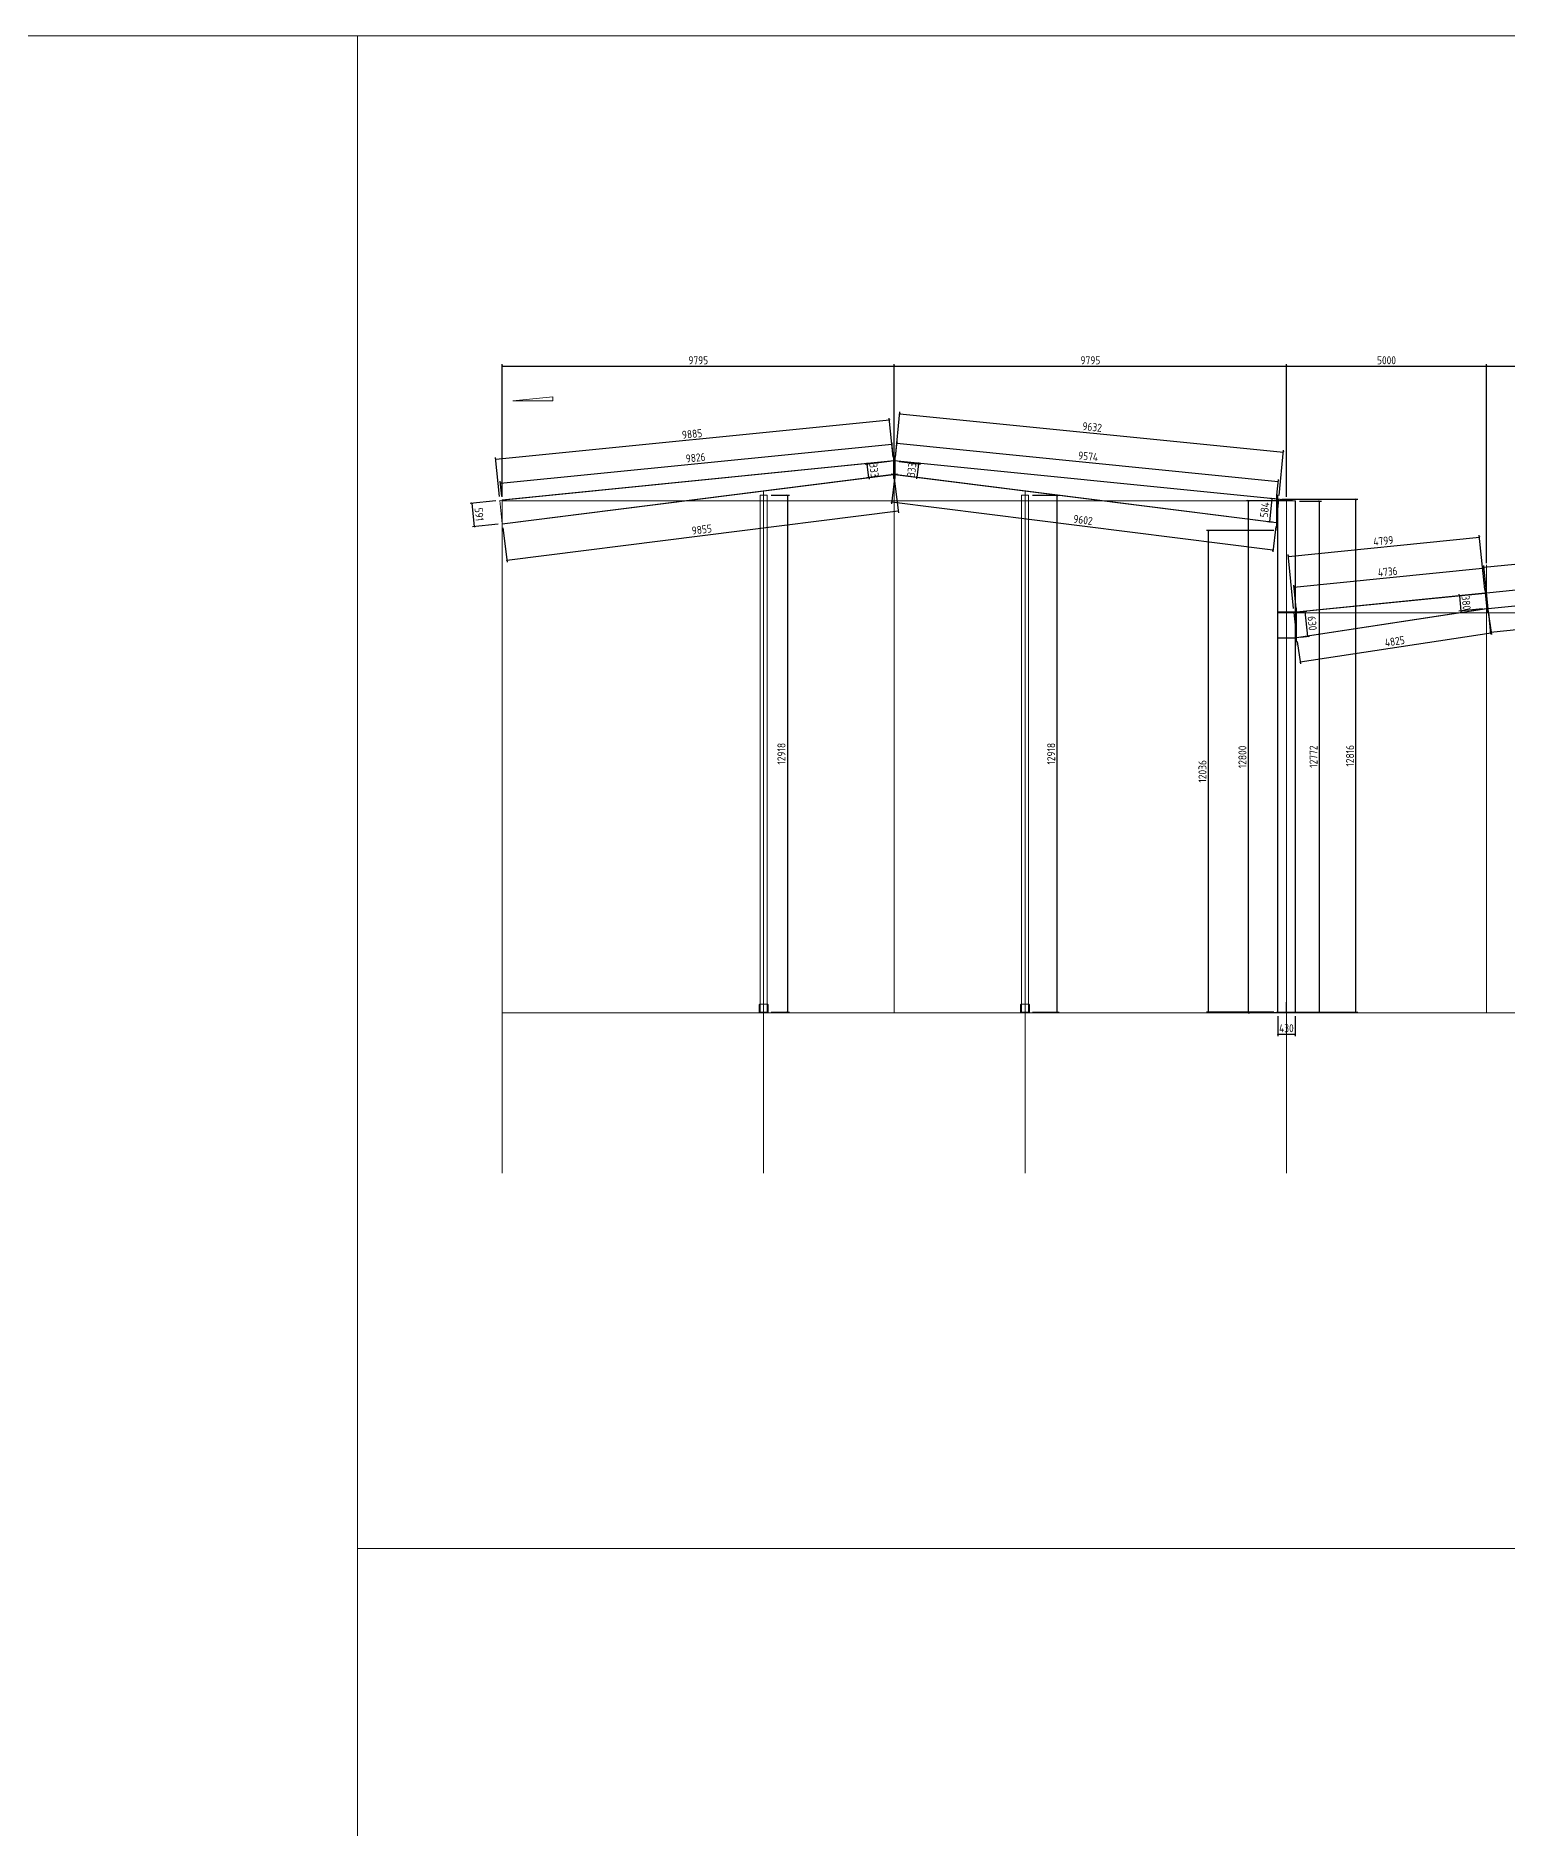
# Model space of a CAD drawing. Extents: x 485428 to 797698, y 56414 to 211814.
# Drawn here: x 557583 to 594336, y 110328 to 155114 of the extents above; entities that cross this region are included whole.
import ezdxf

# ---------------------------------------------------------------- set-up
doc = ezdxf.new("R2010")
doc.units = 0
doc.header["$LTSCALE"] = 1000
doc.header["$MEASUREMENT"] = 0
doc.layers.add('AXIS', color=3, linetype='Continuous')
doc.layers.add('DOTE', color=1, linetype='Continuous')
doc.styles.get("Standard").update_dxf_attribs({"font": 'gbenor.shx', "bigfont": 'gbcbig.shx'})
doc.dimstyles.get("Standard").update_dxf_attribs({"dimscale": 100, "dimtxt": 2, "dimasz": 0.4, "dimexe": 0.5, "dimexo": 1, "dimgap": 0.5, "dimtad": 1, "dimdec": 0, "dimzin": 0, "dimdsep": 46, "dimtxsty": 'Standard', "dimblk": 'ARCHTICK', "dimcen": 0.09, "dimadec": 0, "dimazin": 0, "dimtfac": 1, "dimtdec": 0, "dimtix": 1, "dimtmove": 2, "dimatfit": 3, "dimfxl": 1, "dimtolj": 1, "dimtzin": 0, "dimarcsym": 0})

# ---------------------------------------------------------------- blocks, each defined once
blk = doc.blocks.new('_ArchTick')
at = {"color": 0, "linetype": 'ByBlock', "const_width": 0.4}
blk.add_lwpolyline([(-0.5, -0.5), (0.5, 0.5)], dxfattribs=at)
blk = doc.blocks.new('*D7')
at = {"color": 3, "lineweight": -2}
for p, q in [((569232, 143597), (569232, 146907)), ((579027, 144599), (579027, 146907)), ((569232, 146857), (579027, 146857))]:
    blk.add_line(p, q, dxfattribs=at)
at = {"layer": 'Defpoints', "color": 0}
for p in [(579027, 146857), (579027, 144499), (569232, 143497)]:
    blk.add_point(p, dxfattribs=at)
at = {"color": 3, "lineweight": -2, "xscale": 40, "yscale": 40, "zscale": 40, "rotation": 180}
blk.add_blockref('_ArchTick', (569232, 146857), dxfattribs=at)
at = {"color": 3, "lineweight": -2, "xscale": 40, "yscale": 40, "zscale": 40}
blk.add_blockref('_ArchTick', (579027, 146857), dxfattribs=at)
at = {"color": 0, "lineweight": 15, "insert": (574130, 147007), "char_height": 200, "attachment_point": 5}
blk.add_mtext('\\A1;9795', dxfattribs=at)
blk = doc.blocks.new('*D8')
at = {"color": 3, "lineweight": -2}
for p, q in [((579027, 144599), (579027, 146907)), ((588822, 143597), (588822, 146907)), ((579027, 146857), (588822, 146857))]:
    blk.add_line(p, q, dxfattribs=at)
at = {"layer": 'Defpoints', "color": 0}
for p in [(588822, 146857), (579027, 144499), (588822, 143497)]:
    blk.add_point(p, dxfattribs=at)
at = {"color": 3, "lineweight": -2, "xscale": 40, "yscale": 40, "zscale": 40, "rotation": 180}
blk.add_blockref('_ArchTick', (579027, 146857), dxfattribs=at)
at = {"color": 3, "lineweight": -2, "xscale": 40, "yscale": 40, "zscale": 40}
blk.add_blockref('_ArchTick', (588822, 146857), dxfattribs=at)
at = {"color": 0, "lineweight": 15, "insert": (583925, 147007), "char_height": 200, "attachment_point": 5}
blk.add_mtext('\\A1;9795', dxfattribs=at)
blk = doc.blocks.new('*D9')
at = {"color": 3, "lineweight": -2}
for p, q in [((588822, 143597), (588822, 146907)), ((593822, 141938), (593822, 146907)), ((588822, 146857), (593822, 146857))]:
    blk.add_line(p, q, dxfattribs=at)
at = {"layer": 'Defpoints', "color": 0}
for p in [(593822, 146857), (588822, 143497), (593822, 141838)]:
    blk.add_point(p, dxfattribs=at)
at = {"color": 3, "lineweight": -2, "xscale": 40, "yscale": 40, "zscale": 40, "rotation": 180}
blk.add_blockref('_ArchTick', (588822, 146857), dxfattribs=at)
at = {"color": 3, "lineweight": -2, "xscale": 40, "yscale": 40, "zscale": 40}
blk.add_blockref('_ArchTick', (593822, 146857), dxfattribs=at)
at = {"color": 0, "lineweight": 15, "insert": (591322, 147007), "char_height": 200, "attachment_point": 5}
blk.add_mtext('\\A1;5000', dxfattribs=at)
blk = doc.blocks.new('*D13')
at = {"color": 3, "lineweight": -2}
for p, q in [((588947, 143497), (587823, 143497)), ((587873, 130697), (587873, 143497)), ((588947, 130697), (587823, 130697))]:
    blk.add_line(p, q, dxfattribs=at)
at = {"layer": 'Defpoints', "color": 0}
for p in [(587873, 143497), (589047, 143497), (589047, 130697)]:
    blk.add_point(p, dxfattribs=at)
at = {"color": 3, "lineweight": -2, "xscale": 40, "yscale": 40, "zscale": 40}
for p, rotation in [((587873, 143497), 90), ((587873, 130697), 270)]:
    blk.add_blockref('_ArchTick', p, dxfattribs=dict(at, rotation=rotation))
at = {"color": 0, "lineweight": 15, "insert": (587723, 137097), "char_height": 200, "attachment_point": 5, "rotation": 90}
blk.add_mtext('\\A1;12800', dxfattribs=at)
blk = doc.blocks.new('*D14')
at = {"color": 3, "lineweight": -2}
for p, q in [((593822, 143597), (593822, 146907)), ((600822, 142087), (600822, 146907)), ((593822, 146857), (600822, 146857))]:
    blk.add_line(p, q, dxfattribs=at)
at = {"layer": 'Defpoints', "color": 0}
for p in [(600822, 146857), (593822, 143497), (600822, 141987)]:
    blk.add_point(p, dxfattribs=at)
at = {"color": 3, "lineweight": -2, "xscale": 40, "yscale": 40, "zscale": 40, "rotation": 180}
blk.add_blockref('_ArchTick', (593822, 146857), dxfattribs=at)
at = {"color": 3, "lineweight": -2, "xscale": 40, "yscale": 40, "zscale": 40}
blk.add_blockref('_ArchTick', (600822, 146857), dxfattribs=at)
at = {"color": 0, "lineweight": 15, "insert": (597322, 147007), "char_height": 200, "attachment_point": 5}
blk.add_mtext('\\A1;7000', dxfattribs=at)
blk = doc.blocks.new('*D19')
at = {"color": 0, "lineweight": -2}
for p, q in [((588607, 130617), (588607, 130117)), ((589037, 130617), (589037, 130117)), ((588607, 130167), (589037, 130167))]:
    blk.add_line(p, q, dxfattribs=at)
at = {"layer": 'Defpoints', "color": 0}
for p in [(588607, 130717), (589037, 130717), (589037, 130167)]:
    blk.add_point(p, dxfattribs=at)
at = {"color": 0, "lineweight": -2, "xscale": 40, "yscale": 40, "zscale": 40, "rotation": 180}
blk.add_blockref('_ArchTick', (588607, 130167), dxfattribs=at)
at = {"color": 0, "lineweight": -2, "xscale": 40, "yscale": 40, "zscale": 40}
blk.add_blockref('_ArchTick', (589037, 130167), dxfattribs=at)
at = {"color": 0, "lineweight": 15, "insert": (588822, 130317), "char_height": 200, "attachment_point": 5}
blk.add_mtext('\\A1;430', dxfattribs=at)
blk = doc.blocks.new('*D50')
at = {"color": 0, "lineweight": -2}
for p, q in [((600741, 142525), (593757, 141827)), ((600794, 141987), (600736, 142575)), ((593811, 141288), (593752, 141877))]:
    blk.add_line(p, q, dxfattribs=at)
at = {"layer": 'Defpoints', "color": 0}
for p in [(593757, 141827), (600804, 141887), (593821, 141189)]:
    blk.add_point(p, dxfattribs=at)
at = {"color": 0, "lineweight": -2, "xscale": 40, "yscale": 40, "zscale": 40}
for p, rotation in [((600741, 142525), 5.71059313750367), ((593757, 141827), 185.7105931375037)]:
    blk.add_blockref('_ArchTick', p, dxfattribs=dict(at, rotation=rotation))
at = {"color": 0, "lineweight": 15, "insert": (597234, 142325), "char_height": 200, "attachment_point": 5, "rotation": 5.7106}
blk.add_mtext('\\A1;7018', dxfattribs=at)
blk = doc.blocks.new('*D51')
at = {"color": 0, "lineweight": -2}
for p, q in [((600814, 141402), (600869, 140857)), ((593869, 140707), (593924, 140163)), ((593919, 140213), (600864, 140907))]:
    blk.add_line(p, q, dxfattribs=at)
at = {"layer": 'Defpoints', "color": 0}
for p in [(600804, 141501), (593859, 140807), (600864, 140907)]:
    blk.add_point(p, dxfattribs=at)
at = {"color": 0, "lineweight": -2, "xscale": 40, "yscale": 40, "zscale": 40}
for p, rotation in [((600864, 140907), 5.710593137499353), ((593919, 140213), 185.7105931374994)]:
    blk.add_blockref('_ArchTick', p, dxfattribs=dict(at, rotation=rotation))
at = {"color": 0, "lineweight": 15, "insert": (597376, 140709), "char_height": 200, "attachment_point": 5, "rotation": 5.7106}
blk.add_mtext('\\A1;6980', dxfattribs=at)
blk = doc.blocks.new('*D52')
at = {"color": 0, "lineweight": -2}
for p, q in [((593686, 141173), (593094, 141114)), ((593144, 141119), (593140, 141159)), ((593144, 141119), (593182, 140741)), ((593724, 140795), (593132, 140736)), ((593182, 140741), (593186, 140701))]:
    blk.add_line(p, q, dxfattribs=at)
at = {"layer": 'Defpoints', "color": 0}
for p in [(593785, 141183), (593182, 140741), (593823, 140805)]:
    blk.add_point(p, dxfattribs=at)
at = {"color": 0, "lineweight": -2, "xscale": 40, "yscale": 40, "zscale": 40}
for p, rotation in [((593144, 141119), 275.71059313748), ((593182, 140741), 95.71059313748)]:
    blk.add_blockref('_ArchTick', p, dxfattribs=dict(at, rotation=rotation))
at = {"color": 0, "lineweight": 15, "insert": (593312, 140945), "char_height": 200, "attachment_point": 5, "rotation": 275.7106}
blk.add_mtext('\\A1;380', dxfattribs=at)
blk = doc.blocks.new('*D53')
at = {"color": 0, "lineweight": -2}
for p, q in [((589110, 140716), (589336, 140738)), ((589286, 140733), (589349, 140106)), ((589173, 140089), (589399, 140111))]:
    blk.add_line(p, q, dxfattribs=at)
at = {"layer": 'Defpoints', "color": 0}
for p in [(589011, 140706), (589073, 140079), (589349, 140106)]:
    blk.add_point(p, dxfattribs=at)
at = {"color": 0, "lineweight": -2, "xscale": 40, "yscale": 40, "zscale": 40}
for p, rotation in [((589286, 140733), 95.71059313750675), ((589349, 140106), 275.7105931375067)]:
    blk.add_blockref('_ArchTick', p, dxfattribs=dict(at, rotation=rotation))
at = {"color": 0, "lineweight": 15, "insert": (589467, 140435), "char_height": 200, "attachment_point": 5, "rotation": 275.7106}
blk.add_mtext('\\A1;630', dxfattribs=at)
blk = doc.blocks.new('*D54')
at = {"color": 0, "lineweight": -2}
for p, q in [((588870, 142107), (593645, 142585)), ((593776, 141283), (593640, 142635)), ((589001, 140805), (588865, 142157))]:
    blk.add_line(p, q, dxfattribs=at)
at = {"layer": 'Defpoints', "color": 0}
for p in [(593645, 142585), (593785, 141183), (589011, 140706)]:
    blk.add_point(p, dxfattribs=at)
at = {"color": 0, "lineweight": -2, "xscale": 40, "yscale": 40, "zscale": 40}
for p, rotation in [((593645, 142585), 5.710593137499646), ((588870, 142107), 185.7105931374996)]:
    blk.add_blockref('_ArchTick', p, dxfattribs=dict(at, rotation=rotation))
at = {"color": 0, "lineweight": 15, "insert": (591243, 142495), "char_height": 200, "attachment_point": 5, "rotation": 5.7106}
blk.add_mtext('\\A1;4799', dxfattribs=at)
blk = doc.blocks.new('*D55')
at = {"color": 0, "lineweight": -2}
for p, q in [((589010, 141340), (593723, 141812)), ((593776, 141283), (593718, 141861)), ((589063, 140812), (589006, 141390))]:
    blk.add_line(p, q, dxfattribs=at)
at = {"layer": 'Defpoints', "color": 0}
for p in [(593723, 141812), (593785, 141183), (589073, 140712)]:
    blk.add_point(p, dxfattribs=at)
at = {"color": 0, "lineweight": -2, "xscale": 40, "yscale": 40, "zscale": 40}
for p, rotation in [((593723, 141812), 5.710593137499505), ((589010, 141340), 185.7105931374995)]:
    blk.add_blockref('_ArchTick', p, dxfattribs=dict(at, rotation=rotation))
at = {"color": 0, "lineweight": 15, "insert": (591352, 141725), "char_height": 200, "attachment_point": 5, "rotation": 5.7106}
blk.add_mtext('\\A1;4736', dxfattribs=at)
blk = doc.blocks.new('*D56')
at = {"color": 0, "lineweight": -2}
for p, q in [((593858, 140709), (593943, 140151)), ((589166, 139471), (593936, 140200)), ((589088, 139980), (589174, 139422))]:
    blk.add_line(p, q, dxfattribs=at)
at = {"layer": 'Defpoints', "color": 0}
for p in [(593843, 140808), (593936, 140200), (589073, 140079)]:
    blk.add_point(p, dxfattribs=at)
at = {"color": 0, "lineweight": -2, "xscale": 40, "yscale": 40, "zscale": 40}
for p, rotation in [((593936, 140200), 8.692249097425993), ((589166, 139471), 188.692249097426)]:
    blk.add_blockref('_ArchTick', p, dxfattribs=dict(at, rotation=rotation))
at = {"color": 0, "lineweight": 15, "insert": (591528, 139984), "char_height": 200, "attachment_point": 5, "rotation": 8.6922}
blk.add_mtext('\\A1;4825', dxfattribs=at)
blk = doc.blocks.new('*D57')
at = {"color": 0, "lineweight": -2}
for p, q in [((588457, 143548), (588399, 142967)), ((588530, 143541), (588407, 143553)), ((588472, 142960), (588349, 142972))]:
    blk.add_line(p, q, dxfattribs=at)
at = {"layer": 'Defpoints', "color": 0}
for p in [(588629, 143531), (588399, 142967), (588571, 142950)]:
    blk.add_point(p, dxfattribs=at)
at = {"color": 0, "lineweight": -2, "xscale": 40, "yscale": 40, "zscale": 40}
for p, rotation in [((588457, 143548), 84.28940686249409), ((588399, 142967), 264.2894068624941)]:
    blk.add_blockref('_ArchTick', p, dxfattribs=dict(at, rotation=rotation))
at = {"color": 0, "lineweight": 15, "insert": (588279, 143272), "char_height": 200, "attachment_point": 5, "rotation": 84.2894}
blk.add_mtext('\\A1;584', dxfattribs=at)
blk = doc.blocks.new('*D58')
at = {"color": 0, "lineweight": -2}
for p, q in [((579145, 144477), (579682, 144409)), ((579632, 144415), (579590, 144085)), ((579632, 144415), (579637, 144455)), ((579103, 144146), (579640, 144078)), ((579590, 144085), (579585, 144045))]:
    blk.add_line(p, q, dxfattribs=at)
at = {"layer": 'Defpoints', "color": 0}
for p in [(579045, 144489), (579004, 144159), (579590, 144085)]:
    blk.add_point(p, dxfattribs=at)
at = {"color": 0, "lineweight": -2, "xscale": 40, "yscale": 40, "zscale": 40}
for p, rotation in [((579632, 144415), 262.79743520094), ((579590, 144085), 82.79743520094001)]:
    blk.add_blockref('_ArchTick', p, dxfattribs=dict(at, rotation=rotation))
at = {"color": 0, "lineweight": 15, "insert": (579462, 144269), "char_height": 200, "attachment_point": 5, "rotation": 82.7974}
blk.add_mtext('\\A1;333', dxfattribs=at)
blk = doc.blocks.new('*D59')
at = {"color": 0, "lineweight": -2}
for p, q in [((578910, 144477), (578302, 144400)), ((578351, 144406), (578346, 144446)), ((578393, 144076), (578351, 144406)), ((578952, 144146), (578343, 144069)), ((578393, 144076), (578398, 144036))]:
    blk.add_line(p, q, dxfattribs=at)
at = {"layer": 'Defpoints', "color": 0}
for p in [(578351, 144406), (579009, 144489), (579051, 144159)]:
    blk.add_point(p, dxfattribs=at)
at = {"color": 0, "lineweight": -2, "xscale": 40, "yscale": 40, "zscale": 40}
for p, rotation in [((578351, 144406), 277.2025647990805), ((578393, 144076), 97.20256479908048)]:
    blk.add_blockref('_ArchTick', p, dxfattribs=dict(at, rotation=rotation))
at = {"color": 0, "lineweight": 15, "insert": (578521, 144260), "char_height": 200, "attachment_point": 5, "rotation": 277.2026}
blk.add_mtext('\\A1;333', dxfattribs=at)
blk = doc.blocks.new('*D60')
at = {"color": 0, "lineweight": -2}
for p, q in [((579055, 144589), (579095, 144983)), ((579090, 144933), (588616, 143980)), ((588581, 143636), (588621, 144030))]:
    blk.add_line(p, q, dxfattribs=at)
at = {"layer": 'Defpoints', "color": 0}
for p in [(579045, 144489), (588616, 143980), (588571, 143537)]:
    blk.add_point(p, dxfattribs=at)
at = {"color": 0, "lineweight": -2, "xscale": 40, "yscale": 40, "zscale": 40}
for p, rotation in [((579090, 144933), 174.2894068625005), ((588616, 143980), 354.2894068625005)]:
    blk.add_blockref('_ArchTick', p, dxfattribs=dict(at, rotation=rotation))
at = {"color": 0, "lineweight": 15, "insert": (583868, 144606), "char_height": 200, "attachment_point": 5, "rotation": 354.2894}
blk.add_mtext('\\A1;9574', dxfattribs=at)
blk = doc.blocks.new('*D61')
at = {"color": 0, "lineweight": -2}
for p, q in [((579055, 144589), (579168, 145719)), ((579163, 145669), (588747, 144710)), ((588639, 143630), (588752, 144760))]:
    blk.add_line(p, q, dxfattribs=at)
at = {"layer": 'Defpoints', "color": 0}
for p in [(588747, 144710), (579045, 144489), (588629, 143531)]:
    blk.add_point(p, dxfattribs=at)
at = {"color": 0, "lineweight": -2, "xscale": 40, "yscale": 40, "zscale": 40}
for p, rotation in [((579163, 145669), 174.2894068624941), ((588747, 144710), 354.2894068624942)]:
    blk.add_blockref('_ArchTick', p, dxfattribs=dict(at, rotation=rotation))
at = {"color": 0, "lineweight": 15, "insert": (583970, 145339), "char_height": 200, "attachment_point": 5, "rotation": 354.2894}
blk.add_mtext('\\A1;9632', dxfattribs=at)
blk = doc.blocks.new('*D62')
at = {"color": 0, "lineweight": -2}
for p, q in [((579033, 144054), (578953, 143421)), ((578959, 143470), (588485, 142267)), ((588559, 142850), (588479, 142217))]:
    blk.add_line(p, q, dxfattribs=at)
at = {"layer": 'Defpoints', "color": 0}
for p in [(579045, 144153), (588571, 142950), (588485, 142267)]:
    blk.add_point(p, dxfattribs=at)
at = {"color": 0, "lineweight": -2, "xscale": 40, "yscale": 40, "zscale": 40}
for p, rotation in [((578959, 143470), 172.7974352009398), ((588485, 142267), 352.7974352009397)]:
    blk.add_blockref('_ArchTick', p, dxfattribs=dict(at, rotation=rotation))
at = {"color": 0, "lineweight": 15, "insert": (583741, 143017), "char_height": 200, "attachment_point": 5, "rotation": 352.7974}
blk.add_mtext('\\A1;9602', dxfattribs=at)
blk = doc.blocks.new('*D63')
at = {"color": 0, "lineweight": -2}
for p, q in [((578999, 144589), (578902, 145558)), ((578907, 145508), (569072, 144525)), ((569164, 143605), (569067, 144575))]:
    blk.add_line(p, q, dxfattribs=at)
at = {"layer": 'Defpoints', "color": 0}
for p in [(569072, 144525), (579009, 144489), (569174, 143506)]:
    blk.add_point(p, dxfattribs=at)
at = {"color": 0, "lineweight": -2, "xscale": 40, "yscale": 40, "zscale": 40}
for p, rotation in [((578907, 145508), 5.71059313750407), ((569072, 144525), 185.710593137504)]:
    blk.add_blockref('_ArchTick', p, dxfattribs=dict(at, rotation=rotation))
at = {"color": 0, "lineweight": 15, "insert": (573975, 145166), "char_height": 200, "attachment_point": 5, "rotation": 5.7106}
blk.add_mtext('\\A1;9885', dxfattribs=at)
blk = doc.blocks.new('*D64')
at = {"color": 0, "lineweight": -2}
for p, q in [((569190, 143934), (578967, 144912)), ((578999, 144589), (578962, 144962)), ((569222, 143611), (569185, 143984))]:
    blk.add_line(p, q, dxfattribs=at)
at = {"layer": 'Defpoints', "color": 0}
for p in [(578967, 144912), (579009, 144489), (569232, 143511)]:
    blk.add_point(p, dxfattribs=at)
at = {"color": 0, "lineweight": -2, "xscale": 40, "yscale": 40, "zscale": 40}
for p, rotation in [((578967, 144912), 5.710593137499709), ((569190, 143934), 185.7105931374997)]:
    blk.add_blockref('_ArchTick', p, dxfattribs=dict(at, rotation=rotation))
at = {"color": 0, "lineweight": 15, "insert": (574064, 144573), "char_height": 200, "attachment_point": 5, "rotation": 5.7106}
blk.add_mtext('\\A1;9826', dxfattribs=at)
blk = doc.blocks.new('*D65')
at = {"color": 0, "lineweight": -2}
for p, q in [((579022, 144054), (579130, 143198)), ((569347, 142012), (579124, 143247)), ((569245, 142819), (569353, 141962))]:
    blk.add_line(p, q, dxfattribs=at)
at = {"layer": 'Defpoints', "color": 0}
for p in [(579009, 144153), (569232, 142918), (579124, 143247)]:
    blk.add_point(p, dxfattribs=at)
at = {"color": 0, "lineweight": -2, "xscale": 40, "yscale": 40, "zscale": 40}
for p, rotation in [((579124, 143247), 7.203197687681192), ((569347, 142012), 187.2031976876812)]:
    blk.add_blockref('_ArchTick', p, dxfattribs=dict(at, rotation=rotation))
at = {"color": 0, "lineweight": 15, "insert": (574217, 142778), "char_height": 200, "attachment_point": 5, "rotation": 7.2032}
blk.add_mtext('\\A1;9855', dxfattribs=at)
blk = doc.blocks.new('*D66')
at = {"color": 0, "lineweight": -2}
for p, q in [((569074, 143496), (568428, 143431)), ((568477, 143436), (568536, 142848)), ((569133, 142908), (568487, 142843))]:
    blk.add_line(p, q, dxfattribs=at)
at = {"layer": 'Defpoints', "color": 0}
for p in [(569174, 143506), (569232, 142918), (568536, 142848)]:
    blk.add_point(p, dxfattribs=at)
at = {"color": 0, "lineweight": -2, "xscale": 40, "yscale": 40, "zscale": 40}
for p, rotation in [((568477, 143436), 95.7105931375114), ((568536, 142848), 275.7105931375114)]:
    blk.add_blockref('_ArchTick', p, dxfattribs=dict(at, rotation=rotation))
at = {"color": 0, "lineweight": 15, "insert": (568656, 143157), "char_height": 200, "attachment_point": 5, "rotation": 275.7106}
blk.add_mtext('\\A1;591', dxfattribs=at)
blk = doc.blocks.new('*D70')
at = {"color": 0, "lineweight": -2}
for p, q in [((582482, 143635), (583146, 143635)), ((583096, 130717), (583096, 143635)), ((582482, 130717), (583146, 130717))]:
    blk.add_line(p, q, dxfattribs=at)
at = {"layer": 'Defpoints', "color": 0}
for p in [(582382, 143635), (583096, 143635), (582382, 130717)]:
    blk.add_point(p, dxfattribs=at)
at = {"color": 0, "lineweight": -2, "xscale": 40, "yscale": 40, "zscale": 40}
for p, rotation in [((583096, 143635), 90), ((583096, 130717), 270)]:
    blk.add_blockref('_ArchTick', p, dxfattribs=dict(at, rotation=rotation))
at = {"color": 0, "lineweight": 15, "insert": (582946, 137176), "char_height": 200, "attachment_point": 5, "rotation": 90}
blk.add_mtext('\\A1;12918', dxfattribs=at)
blk = doc.blocks.new('*D71')
at = {"color": 0, "lineweight": -2}
for p, q in [((575952, 143635), (576407, 143635)), ((576357, 143635), (576357, 130717)), ((575952, 130717), (576407, 130717))]:
    blk.add_line(p, q, dxfattribs=at)
at = {"layer": 'Defpoints', "color": 0}
for p in [(575852, 143635), (575852, 130717), (576357, 130717)]:
    blk.add_point(p, dxfattribs=at)
at = {"color": 0, "lineweight": -2, "xscale": 40, "yscale": 40, "zscale": 40}
for p, rotation in [((576357, 143635), 90), ((576357, 130717), 270)]:
    blk.add_blockref('_ArchTick', p, dxfattribs=dict(at, rotation=rotation))
at = {"color": 0, "lineweight": 15, "insert": (576207, 137176), "char_height": 200, "attachment_point": 5, "rotation": 90}
blk.add_mtext('\\A1;12918', dxfattribs=at)
blk = doc.blocks.new('*D106')
at = {"color": 0, "lineweight": -2}
for p, q in [((589147, 143489), (589699, 143489)), ((589649, 130717), (589649, 143489)), ((589147, 130717), (589699, 130717))]:
    blk.add_line(p, q, dxfattribs=at)
at = {"layer": 'Defpoints', "color": 0}
for p in [(589047, 143489), (589649, 143489), (589047, 130717)]:
    blk.add_point(p, dxfattribs=at)
at = {"color": 0, "lineweight": -2, "xscale": 40, "yscale": 40, "zscale": 40}
for p, rotation in [((589649, 143489), 90), ((589649, 130717), 270)]:
    blk.add_blockref('_ArchTick', p, dxfattribs=dict(at, rotation=rotation))
at = {"color": 0, "lineweight": 15, "insert": (589499, 137103), "char_height": 200, "attachment_point": 5, "rotation": 90}
blk.add_mtext('\\A1;12772', dxfattribs=at)
blk = doc.blocks.new('*D107')
at = {"color": 0, "lineweight": -2}
for p, q in [((588707, 143533), (590610, 143533)), ((590560, 130717), (590560, 143533)), ((588707, 130717), (590610, 130717))]:
    blk.add_line(p, q, dxfattribs=at)
at = {"layer": 'Defpoints', "color": 0}
for p in [(588607, 143533), (590560, 143533), (588607, 130717)]:
    blk.add_point(p, dxfattribs=at)
at = {"color": 0, "lineweight": -2, "xscale": 40, "yscale": 40, "zscale": 40}
for p, rotation in [((590560, 143533), 90), ((590560, 130717), 270)]:
    blk.add_blockref('_ArchTick', p, dxfattribs=dict(at, rotation=rotation))
at = {"color": 0, "lineweight": 15, "insert": (590410, 137125), "char_height": 200, "attachment_point": 5, "rotation": 90}
blk.add_mtext('\\A1;12816', dxfattribs=at)
blk = doc.blocks.new('*D108')
at = {"color": 0, "lineweight": -2}
for p, q in [((588507, 142753), (586825, 142753)), ((586875, 130717), (586875, 142753)), ((588507, 130717), (586825, 130717))]:
    blk.add_line(p, q, dxfattribs=at)
at = {"layer": 'Defpoints', "color": 0}
for p in [(586875, 142753), (588607, 142753), (588607, 130717)]:
    blk.add_point(p, dxfattribs=at)
at = {"color": 0, "lineweight": -2, "xscale": 40, "yscale": 40, "zscale": 40}
for p, rotation in [((586875, 142753), 90), ((586875, 130717), 270)]:
    blk.add_blockref('_ArchTick', p, dxfattribs=dict(at, rotation=rotation))
at = {"color": 0, "lineweight": 15, "insert": (586725, 136735), "char_height": 200, "attachment_point": 5, "rotation": 90}
blk.add_mtext('\\A1;12036', dxfattribs=at)

msp = doc.modelspace()

# ---------------------------------------------------------------- linework, layer by layer
at = {"lineweight": 15}
for p, q in [((570494.9, 146096.1), (569494.9, 145996.1)), ((570494.9, 145996.1), (570494.9, 146096.1)), ((569494.9, 145996.1), (570494.9, 145996.1)), ((579028.1, 144491), (569173.5, 143505.5)), ((579027.3, 144499), (569232.3, 143519.5)), ((579026.5, 144491), (588589.3, 143534.7)), ((579027.3, 144499), (588589.3, 143542.8)), ((579027.3, 143519.5), (579027.3, 144499)), ((579107.5, 144165.9), (569232.3, 142917.9)), ((579009.3, 144145.4), (569232.3, 142909.8)), ((578947.1, 144165.9), (588571.3, 142949.6)), ((579045.3, 144145.4), (588571.3, 142941.6)), ((589047.3, 143497), (569232.3, 143497)), ((575852.3, 143635.1), (575672.3, 143635.1)), ((582202.3, 143635.1), (582382.3, 143635.1)), ((588587.3, 143543), (589047.3, 143497)), ((588587.3, 143534.9), (589047.3, 143488.9)), ((600822.3, 141897), (593820.3, 141196.8)), ((600822.3, 141888.9), (593821.1, 141188.8)), ((593784.5, 141193.2), (588822.3, 140697)), ((593785.5, 141183.2), (588823.3, 140687)), ((600872.1, 141508), (593859.3, 140806.7)), ((600822.3, 141495), (593860.1, 140798.7)), ((612822.3, 140697), (588597.3, 140697)), ((593872.7, 140812.7), (589073.3, 140078.9)), ((593824.3, 140795.2), (589073.3, 140068.8)), ((612822.3, 130697), (569232.3, 130697))]:
    msp.add_line(p, q, dxfattribs=at)
at = {"color": 1, "lineweight": 15}
for p, q in [((579045.3, 144489.1), (579003.6, 144158.8)), ((579009.3, 144489.1), (579051.1, 144158.8)), ((569232.3, 142917.8), (569173.5, 143505.5)), ((588571.3, 142949.6), (588629.4, 143530.7)), ((589073.3, 140078.9), (589010.6, 140705.7))]:
    msp.add_line(p, q, dxfattribs=at)
at = {"color": 2, "lineweight": 15}
for p, q in [((579009.3, 144589), (579045.3, 144589)), ((579009.3, 144589), (579009.3, 144057.2)), ((579027.3, 144589), (579027.3, 144057.2)), ((579045.3, 144589), (579045.3, 144057.2)), ((579009.3, 144057.2), (579045.3, 144057.2)), ((575762.3, 143735.1), (575762.3, 143635.1)), ((575762.3, 143635.1), (575852.3, 143635.1)), ((582292.3, 143735.1), (582292.3, 143635.1)), ((588587.3, 143633), (588571.3, 143633)), ((588571.3, 143633), (588571.3, 142853)), ((588587.3, 143633), (588607.3, 143633)), ((588589.3, 143633), (588589.3, 142753)), ((588607.3, 143633), (588607.3, 142753)), ((588571.3, 142853), (588589.3, 142853)), ((588607.3, 142753), (588589.3, 142753)), ((593811.4, 141286.3), (593775.5, 141282.7)), ((593833.3, 140705.6), (593775.5, 141282.7)), ((593851.2, 140707.4), (593793.5, 141284.5)), ((593869.1, 140709.2), (593811.4, 141286.3)), ((589037.3, 140718.5), (588597.3, 140718.5)), ((589037.3, 140708.4), (588597.3, 140708.4)), ((589057.3, 140810.5), (589037.3, 140810.5)), ((589037.3, 140810.5), (589037.3, 139880.5)), ((589055.3, 140810.5), (589055.3, 139880.5)), ((589057.3, 140810.5), (589073.3, 140810.5)), ((589073.3, 140810.5), (589073.3, 139980.5)), ((593869.1, 140709.2), (593833.3, 140705.6)), ((589037.3, 140073.2), (588597.3, 140073.2)), ((589037.3, 140063.1), (588597.3, 140063.1)), ((589037.3, 139880.5), (589055.3, 139880.5)), ((589073.3, 139980.5), (589055.3, 139980.5)), ((575667.3, 130917), (575652.3, 130902)), ((575652.3, 130902), (575652.3, 130717)), ((575762.3, 130917), (575667.3, 130917)), ((575762.3, 130917), (575857.3, 130917)), ((575857.3, 130917), (575872.3, 130902)), ((575872.3, 130902), (575872.3, 130717)), ((582197.3, 130917), (582182.3, 130902)), ((582182.3, 130902), (582182.3, 130717)), ((582292.3, 130917), (582197.3, 130917)), ((582292.3, 130917), (582387.3, 130917)), ((582387.3, 130917), (582402.3, 130902)), ((582402.3, 130902), (582402.3, 130717)), ((588822.3, 130967), (588817.3, 130967)), ((588817.3, 130967), (588817.3, 130717)), ((588822.3, 130967), (588827.3, 130967)), ((588827.3, 130967), (588827.3, 130717)), ((575652.3, 130697), (575652.3, 130717)), ((575652.3, 130717), (575872.3, 130717)), ((575872.3, 130697), (575652.3, 130697)), ((575872.3, 130717), (575872.3, 130697)), ((582182.3, 130697), (582182.3, 130717)), ((582182.3, 130717), (582402.3, 130717)), ((582402.3, 130697), (582182.3, 130697)), ((582402.3, 130717), (582402.3, 130697)), ((588577.3, 130697), (588577.3, 130717)), ((588577.3, 130717), (589067.3, 130717)), ((589067.3, 130697), (588577.3, 130697)), ((589067.3, 130717), (589067.3, 130697))]:
    msp.add_line(p, q, dxfattribs=at)
at = {"lineweight": 15}
for points in [[(485428.1, 155114.2), (565618.1, 155114.2), (565618.1, 98414.2), (485428.1, 98414.2)], [(565618.1, 155114.2), (619078.1, 155114.2), (619078.1, 117314.2), (565618.1, 117314.2)], [(565618.1, 117314.2), (619078.1, 117314.2), (619078.1, 79514.2), (565618.1, 79514.2)]]:
    msp.add_lwpolyline(points, close=True, dxfattribs=at)
at = {"layer": 'AXIS', "lineweight": 15}
for p, q in [((569232.3, 130697), (569232.3, 126697)), ((575762.3, 130697), (575762.3, 126697)), ((582292.3, 130697), (582292.3, 126697)), ((588822.3, 130697), (588822.3, 126697))]:
    msp.add_line(p, q, dxfattribs=at)
at = {"layer": 'DOTE', "lineweight": 15}
for p, q in [((579027.3, 130697), (579027.3, 145097)), ((569232.3, 130697), (569232.3, 143519.5)), ((575762.3, 130697), (575762.3, 143735.1)), ((582292.3, 130697), (582292.3, 143735.1)), ((588822.3, 130697), (588822.3, 143497)), ((593822.3, 140996), (593822.3, 141897)), ((593822.3, 130697), (593822.3, 140794.9))]:
    msp.add_line(p, q, dxfattribs=at)
at = {"layer": 'DOTE', "color": 0, "lineweight": 15}
for p, q in [((575672.3, 130717), (575672.3, 143635.1)), ((575852.3, 130717), (575852.3, 143635.1)), ((582202.3, 130717), (582202.3, 143635.1)), ((582382.3, 130717), (582382.3, 143635.1)), ((588607.3, 130717), (588607.3, 143541)), ((589037.3, 130717), (589037.3, 143489.9)), ((589047.3, 140810.5), (589047.3, 143497)), ((588597.3, 130717), (588597.3, 142753)), ((589047.3, 130717), (589047.3, 139880.5))]:
    msp.add_line(p, q, dxfattribs=at)

# ---------------------------------------------------------------- dimensions: what is measured, and where the dimension line sits
at = {"lineweight": 15}
for base, p1, p2, picture, middle in [((579027.3, 146857.4), (569232.3, 143497), (579027.3, 144499), '*D7', (574129.8, 147007.4)), ((588822.3, 146857.4), (579027.3, 144499), (588822.3, 143497), '*D8', (583924.8, 147007.4)), ((593822.3, 146857.4), (588822.3, 143497), (593822.3, 141838.3), '*D9', (591322.3, 147007.4)), ((600822.3, 146857.4), (593822.3, 143497), (600822.3, 141987), '*D14', (597322.3, 147007.4))]:
    dim = msp.add_linear_dim(base=base, p1=p1, p2=p2, dimstyle='Standard', override={"dimclrd": 3, "dimclre": 3}, dxfattribs=at)
    dim.commit()
    dim.dimension.update_dxf_attribs({"geometry": picture, "text_midpoint": middle})
at = {"color": 1, "lineweight": 15}
for p1, p2, distance, picture, middle in [((579009.3, 144489.1), (569173.5, 143505.5), -1024.3, '*D63', (573974.6, 145165.8)), ((579045.3, 144489.1), (588629.4, 143530.7), 1185.6, '*D61', (583970.3, 145338.9)), ((569232.3, 143511.4), (579009.3, 144489.1), 425.2, '*D64', (574063.6, 144572.6)), ((579045.3, 144489.1), (588571.3, 143536.5), 446.2, '*D60', (583867.6, 144606)), ((579051.1, 144158.8), (579009.3, 144489.1), 663.3, '*D59', (578521, 144259.6)), ((579045.3, 144489.1), (579003.6, 144158.8), 591.5, '*D58', (579462.5, 144268.6)), ((569232.3, 142917.8), (579009.3, 144153.5), -913.5, '*D65', (574216.5, 142778.2)), ((579045.3, 144153.5), (588571.3, 142949.6), -688.5, '*D62', (583740.8, 143017.3)), ((569173.5, 143505.5), (569232.3, 142917.8), -699.5, '*D66', (568656.1, 143157)), ((575852.3, 143635.1), (575852.3, 130717), 504.9, '*D71', (576207.2, 137176)), ((582382.3, 130717), (582382.3, 143635.1), -714, '*D70', (582946.3, 137176)), ((588629.4, 143530.7), (588571.3, 142949.6), -173.3, '*D57', (588278.7, 143272.3)), ((589010.6, 140705.7), (593785.5, 141183.2), 1408.6, '*D54', (591243, 142495.3)), ((600804.3, 141887.1), (593821.1, 141188.8), -641.2, '*D50', (597234, 142325.2)), ((589073.3, 140712), (593785.5, 141183.2), 631.5, '*D55', (591351.6, 141725.2)), ((593785.5, 141183.2), (593823.3, 140805.1), -644.6, '*D52', (593312.3, 140945)), ((593859.3, 140806.7), (600804.3, 141501.2), -597, '*D51', (597376.3, 140709.2)), ((589010.6, 140705.7), (589073.3, 140078.9), 276.9, '*D53', (589466.8, 140434.8)), ((589073.3, 140078.9), (593842.8, 140808.1), -615, '*D56', (591528.4, 139983.9))]:
    dim = msp.add_aligned_dim(p1=p1, p2=p2, distance=distance, dimstyle='Standard', dxfattribs=at)
    dim.commit()
    dim.dimension.update_dxf_attribs({"geometry": picture, "text_midpoint": middle})
at = {"lineweight": 15}
dim = msp.add_aligned_dim(p1=(589047.3, 130697), p2=(589047.3, 143497), distance=1173.8, dimstyle='Standard', override={"dimclrd": 3, "dimclre": 3}, dxfattribs=at)
dim.commit()
dim.dimension.update_dxf_attribs({"geometry": '*D13', "text_midpoint": (587723.5, 137097)})
at = {"color": 1, "lineweight": 15}
for base, p1, p2, picture, middle in [((590560.2, 143532.9), (588607.3, 130717), (588607.3, 143532.9), '*D107', (590410.2, 137124.9)), ((589649.5, 143488.9), (589047.3, 130717), (589047.3, 143488.9), '*D106', (589499.5, 137102.9)), ((586875.5, 142753), (588607.3, 130717), (588607.3, 142753), '*D108', (586725.5, 136735))]:
    dim = msp.add_linear_dim(base=base, p1=p1, p2=p2, angle=90, dimstyle='Standard', dxfattribs=at)
    dim.commit()
    dim.dimension.update_dxf_attribs({"geometry": picture, "text_midpoint": middle})
dim = msp.add_linear_dim(base=(589037.3, 130167.4), p1=(588607.3, 130717), p2=(589037.3, 130717), dimstyle='Standard', dxfattribs=at)
dim.commit()
dim.dimension.update_dxf_attribs({"geometry": '*D19', "text_midpoint": (588822.3, 130317.4)})

doc.saveas('drawing.dxf')
